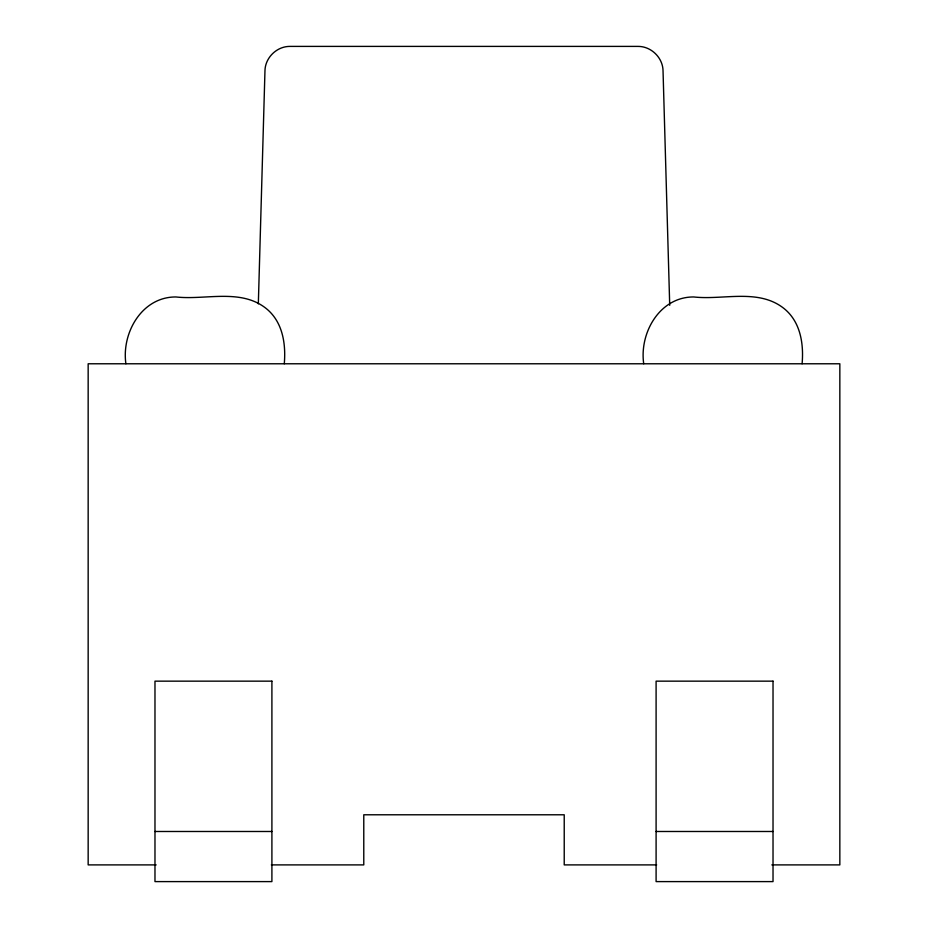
<?xml version="1.0" encoding="UTF-8"?>
<svg xmlns="http://www.w3.org/2000/svg" width="928" height="928" viewBox="0 0 928 928"><rect width="100%" height="100%" fill="white"/><g stroke="black" fill="none" stroke-linecap="round" stroke-linejoin="round"><path stroke-width="1.39" d="M258.332 303.85L264.967 70.748C265.188 57.617 276.88 46.272 290.012 46.4L637.988 46.4C651.12 46.272 662.812 57.617 663.033 70.748L669.714 305.3M154.976 831.488L271.904 831.488M656.096 831.488L773.024 831.488M156.159 864.896L88.16 864.896L88.16 363.776L839.84 363.776L839.84 864.896L771.841 864.896M271.336 864.896L363.776 864.896L363.776 814.784L564.224 814.784L564.224 864.896L656.664 864.896M802.105 363.776C803.834 343.998 800.597 322.086 784.322 308.757C758.849 288.063 723.388 300.301 693.738 296.96C659.75 296.786 639.241 332.874 643.719 363.776M284.281 363.776C286.01 343.998 282.773 322.086 266.498 308.757C241.025 288.063 205.564 300.301 175.914 296.96C141.926 296.786 121.417 332.874 125.895 363.776M271.904 681.152L154.976 681.152L154.976 881.6L271.904 881.6L271.904 681.152M773.024 681.152L656.096 681.152L656.096 881.6L773.024 881.6L773.024 681.152"/></g></svg>
